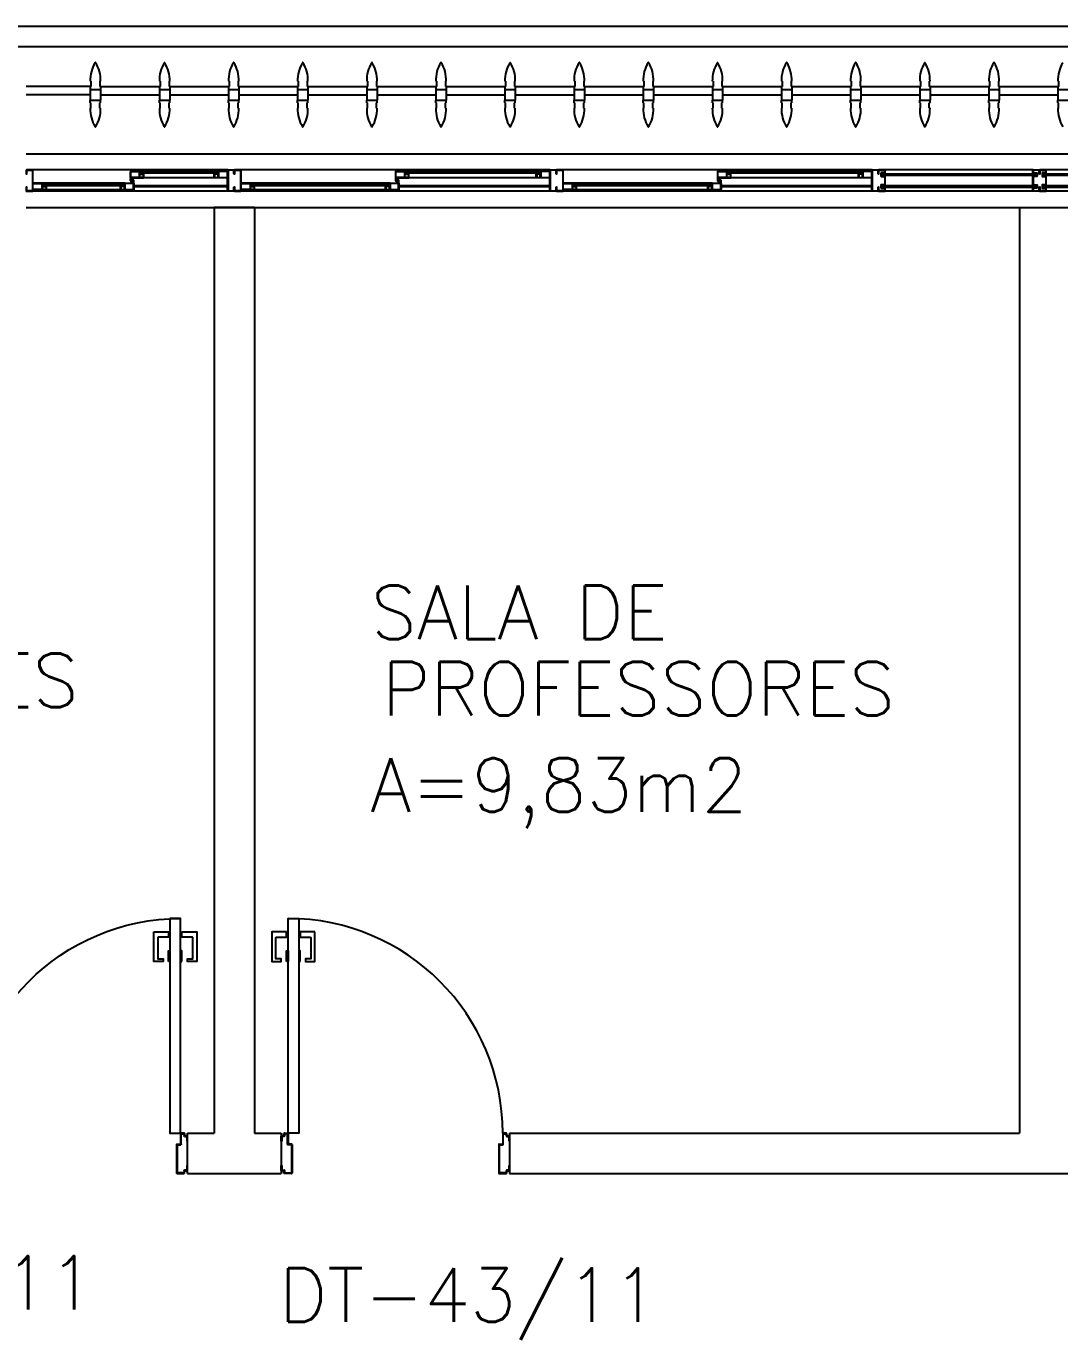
# Model space of a CAD drawing. Header units: millimetres. Extents: x 2128 to 2646, y 1972 to 2207.
# Drawn here: x 2420.661 to 2424.511, y 2048.745 to 2053.64 of the extents above; entities that cross this region are included whole.
import ezdxf

# ---------------------------------------------------------------- set-up
doc = ezdxf.new("R2010")
doc.units = ezdxf.units.MM
for name, color, linetype in [('AR-ALV', 2, 'Continuous'), ('AR-BRISES', 1, 'Continuous'), ('AR-CALÇADA', 1, 'Continuous'), ('AR-ESQ', 1, 'Continuous'), ('AR-PEITORIL', 1, 'Continuous'), ('AR-PORTA', 1, 'Continuous'), ('BR-PAINEL', 1, 'Continuous'), ('BR-SUPORTE', 1, 'Continuous'), ('DT-ESQ-BAGUETE-C', 1, 'Continuous'), ('DT-ESQ-BAGUETE-V', 1, 'Continuous'), ('DT-ESQ-CHAPA DOBRADA-V', 1, 'Continuous'), ('DT-ESQ-MARCO-V', 1, 'Continuous'), ('DT-ESQ-PERFIL CADEIRA-C', 2, 'Continuous'), ('DT-ESQ-PERFIL CADEIRA-V', 2, 'Continuous'), ('DT-ESQ-PERFIL U SIMPLES-C', 2, 'Continuous'), ('DT-ESQ-PERFIL U-C', 2, 'Continuous'), ('DT-ESQ-PERFIL U-V', 1, 'Continuous'), ('DT-ESQ-VIDRO-C', 2, 'Continuous'), ('DT-ESQ-VIDRO-V', 71, 'Continuous'), ('DT-TXTMOD', 1, 'Continuous'), ('ENDEREÇO', 2, 'Continuous'), ('ibio', 2, 'Continuous'), ('maçaneta', 1, 'Continuous'), ('mov', 1, 'Continuous'), ('PM-PERFIL U-C', 2, 'Continuous'), ('pm1', 2, 'Continuous'), ('TEXTO', 2, 'Continuous'), ('Área', 2, 'Continuous')]:
    doc.layers.add(name, color=color, linetype=linetype)
doc.styles.add('S10', font='simplex.shx', dxfattribs={"height": 0.1})
doc.styles.add('UNB-100', font='simplex.shx', dxfattribs={"height": 0.2})
doc.styles.add('UNB1-100', font='simplex.shx', dxfattribs={"height": 0.2})

# ---------------------------------------------------------------- blocks, each defined once
blk = doc.blocks.new('EF23-P')
at = {"layer": 'DT-ESQ-BAGUETE-C', "ltscale": 0.1}
for points in [[(2.61, -0.08), (2.5965, -0.08), (2.5965, -0.0785), (2.6095, -0.0785, 0.414214), (2.61, -0.078), (2.61, -0.067, 0.414214), (2.6095, -0.0665), (2.5965, -0.0665), (2.5965, -0.065), (2.61, -0.065, -0.414214), (2.6115, -0.0665), (2.6115, -0.0785, -0.414214)], [(3.1015, -0.08), (3.115, -0.08), (3.115, -0.0785), (3.102, -0.0785, -0.414214), (3.1015, -0.078), (3.1015, -0.067, -0.414214), (3.102, -0.0665), (3.115, -0.0665), (3.115, -0.065), (3.1015, -0.065, 0.414214), (3.1, -0.0665), (3.1, -0.0785, 0.414214)], [(3.81, -0.08), (3.7965, -0.08), (3.7965, -0.0785), (3.8095, -0.0785, 0.414214), (3.81, -0.078), (3.81, -0.067, 0.414214), (3.8095, -0.0665), (3.7965, -0.0665), (3.7965, -0.065), (3.81, -0.065, -0.414214), (3.8115, -0.0665), (3.8115, -0.0785, -0.414214)], [(4.3015, -0.08), (4.315, -0.08), (4.315, -0.0785), (4.302, -0.0785, -0.414214), (4.3015, -0.078), (4.3015, -0.067, -0.414214), (4.302, -0.0665), (4.315, -0.0665), (4.315, -0.065), (4.3015, -0.065, 0.414214), (4.3, -0.0665), (4.3, -0.0785, 0.414214)], [(4.7975, -0.08), (4.784, -0.08), (4.784, -0.0785), (4.797, -0.0785, 0.414214), (4.7975, -0.078), (4.7975, -0.067, 0.414214), (4.797, -0.0665), (4.784, -0.0665), (4.784, -0.065), (4.7975, -0.065, -0.414214), (4.799, -0.0665), (4.799, -0.0785, -0.414214)], [(5.0765, -0.08), (5.09, -0.08), (5.09, -0.0785), (5.077, -0.0785, -0.414214), (5.0765, -0.078), (5.0765, -0.067, -0.414214), (5.077, -0.0665), (5.09, -0.0665), (5.09, -0.065), (5.0765, -0.065, 0.414214), (5.075, -0.0665), (5.075, -0.0785, 0.414214)], [(2.0485, -0.125), (2.035, -0.125), (2.035, -0.1235), (2.048, -0.1235, 0.414214), (2.0485, -0.123), (2.0485, -0.112, 0.414214), (2.048, -0.1115), (2.035, -0.1115), (2.035, -0.11), (2.0485, -0.11, -0.414214), (2.05, -0.1115), (2.05, -0.1235, -0.414214)], [(2.5265, -0.125), (2.54, -0.125), (2.54, -0.1235), (2.527, -0.1235, -0.414214), (2.5265, -0.123), (2.5265, -0.112, -0.414214), (2.527, -0.1115), (2.54, -0.1115), (2.54, -0.11), (2.5265, -0.11, 0.414214), (2.525, -0.1115), (2.525, -0.1235, 0.414214)], [(3.2485, -0.125), (3.235, -0.125), (3.235, -0.1235), (3.248, -0.1235, 0.414214), (3.2485, -0.123), (3.2485, -0.112, 0.414214), (3.248, -0.1115), (3.235, -0.1115), (3.235, -0.11), (3.2485, -0.11, -0.414214), (3.25, -0.1115), (3.25, -0.1235, -0.414214)], [(3.7265, -0.125), (3.74, -0.125), (3.74, -0.1235), (3.727, -0.1235, -0.414214), (3.7265, -0.123), (3.7265, -0.112, -0.414214), (3.727, -0.1115), (3.74, -0.1115), (3.74, -0.11), (3.7265, -0.11, 0.414214), (3.725, -0.1115), (3.725, -0.1235, 0.414214)], [(4.4485, -0.125), (4.435, -0.125), (4.435, -0.1235), (4.448, -0.1235, 0.414214), (4.4485, -0.123), (4.4485, -0.112, 0.414214), (4.448, -0.1115), (4.435, -0.1115), (4.435, -0.11), (4.4485, -0.11, -0.414214), (4.45, -0.1115), (4.45, -0.1235, -0.414214)], [(4.714, -0.125), (4.7275, -0.125), (4.7275, -0.1235), (4.7145, -0.1235, -0.414214), (4.714, -0.123), (4.714, -0.112, -0.414214), (4.7145, -0.1115), (4.7275, -0.1115), (4.7275, -0.11), (4.714, -0.11, 0.414214), (4.7125, -0.1115), (4.7125, -0.1235, 0.414214)]]:
    blk.add_lwpolyline(points, format="xyb", close=True, dxfattribs=at)
at = {"layer": 'DT-ESQ-BAGUETE-V', "ltscale": 0.1}
for p, q in [((2.61, -0.065), (3.1015, -0.065)), ((3.81, -0.065), (4.3015, -0.065)), ((4.7975, -0.065), (5.0765, -0.065)), ((2.0485, -0.11), (2.5265, -0.11)), ((3.2485, -0.11), (3.7265, -0.11)), ((4.4485, -0.11), (4.714, -0.11))]:
    blk.add_line(p, q, dxfattribs=at)
at = {"layer": 'DT-ESQ-CHAPA DOBRADA-V', "ltscale": 0.1}
for p, q in [((2, -0.077), (2.5615, -0.077)), ((2, -0.08), (2.5615, -0.08)), ((3.2, -0.077), (3.7615, -0.077)), ((3.2, -0.08), (3.7615, -0.08)), ((4.4, -0.077), (4.749, -0.077)), ((4.4, -0.08), (4.749, -0.08))]:
    blk.add_line(p, q, dxfattribs=at)
at = {"layer": 'DT-ESQ-MARCO-V', "ltscale": 0.1}
for p, q in [((0.7985, -0.06), (1.3515, -0.06)), ((1.3985, -0.06), (1.9515, -0.06)), ((0.7985, -0.14), (1.3515, -0.14)), ((1.3985, -0.14), (1.9515, -0.14))]:
    blk.add_line(p, q, dxfattribs=at)
at = {"layer": 'DT-ESQ-PERFIL CADEIRA-C', "ltscale": 0.1}
for p, q in [((2.5635, -0.0885), (2.61, -0.0885)), ((3.15, -0.0885), (3.1015, -0.0885)), ((3.7635, -0.0885), (3.81, -0.0885)), ((4.35, -0.0885), (4.3015, -0.0885)), ((4.751, -0.0885), (4.7975, -0.0885)), ((5.125, -0.0885), (5.0765, -0.0885)), ((2, -0.1335), (2.0485, -0.1335)), ((2.573, -0.1335), (2.5265, -0.1335)), ((3.2, -0.1335), (3.2485, -0.1335)), ((3.773, -0.1335), (3.7265, -0.1335)), ((4.4, -0.1335), (4.4485, -0.1335)), ((4.7605, -0.1335), (4.714, -0.1335))]:
    blk.add_line(p, q, dxfattribs=at)
for points in [[(2.61, -0.087, -1), (2.61, -0.09), (2.5635, -0.09, -0.414214), (2.5615, -0.088), (2.5615, -0.067, -0.414214), (2.5635, -0.065), (2.595, -0.065, -0.414214), (2.5965, -0.0665), (2.5965, -0.087)], [(2.5965, -0.0885, -0.198913), (2.5954, -0.0881, -0.198913), (2.595, -0.087), (2.595, -0.067, 0.414214), (2.5945, -0.0665), (2.5635, -0.0665, 0.414214), (2.563, -0.067), (2.563, -0.088, 0.414214), (2.5635, -0.0885)], [(3.1015, -0.09), (3.15, -0.09), (3.15, -0.0885), (3.115, -0.0885, 0.198912), (3.1161, -0.0881, 0.198913), (3.1165, -0.087), (3.1165, -0.067, -0.414214), (3.117, -0.0665), (3.15, -0.0665), (3.15, -0.065), (3.1165, -0.065, 0.414214), (3.115, -0.0665), (3.115, -0.0785), (3.115, -0.08), (3.115, -0.087), (3.1015, -0.087, 1)], [(3.81, -0.087, -1), (3.81, -0.09), (3.7635, -0.09, -0.414214), (3.7615, -0.088), (3.7615, -0.067, -0.414214), (3.7635, -0.065), (3.795, -0.065, -0.414214), (3.7965, -0.0665), (3.7965, -0.087)], [(3.7965, -0.0885, -0.198913), (3.7954, -0.0881, -0.198913), (3.795, -0.087), (3.795, -0.067, 0.414214), (3.7945, -0.0665), (3.7635, -0.0665, 0.414214), (3.763, -0.067), (3.763, -0.088, 0.414214), (3.7635, -0.0885)], [(4.3015, -0.09), (4.35, -0.09), (4.35, -0.0885), (4.315, -0.0885, 0.198912), (4.3161, -0.0881, 0.198913), (4.3165, -0.087), (4.3165, -0.067, -0.414214), (4.317, -0.0665), (4.35, -0.0665), (4.35, -0.065), (4.3165, -0.065, 0.414214), (4.315, -0.0665), (4.315, -0.0785), (4.315, -0.08), (4.315, -0.087), (4.3015, -0.087, 1)], [(4.7975, -0.087, -1), (4.7975, -0.09), (4.751, -0.09, -0.414214), (4.749, -0.088), (4.749, -0.067, -0.414214), (4.751, -0.065), (4.7825, -0.065, -0.414214), (4.784, -0.0665), (4.784, -0.087)], [(4.784, -0.0885, -0.198913), (4.7829, -0.0881, -0.198913), (4.7825, -0.087), (4.7825, -0.067, 0.414214), (4.782, -0.0665), (4.751, -0.0665, 0.414214), (4.7505, -0.067), (4.7505, -0.088, 0.414214), (4.751, -0.0885)], [(5.0765, -0.09), (5.125, -0.09), (5.125, -0.0885), (5.09, -0.0885, 0.198912), (5.0911, -0.0881, 0.198913), (5.0915, -0.087), (5.0915, -0.067, -0.414214), (5.092, -0.0665), (5.125, -0.0665), (5.125, -0.065), (5.0915, -0.065, 0.414214), (5.09, -0.0665), (5.09, -0.0785), (5.09, -0.08), (5.09, -0.087), (5.0765, -0.087, 1)], [(2.0485, -0.135), (2, -0.135), (2, -0.1335), (2.035, -0.1335, -0.198912), (2.0339, -0.1331, -0.198913), (2.0335, -0.132), (2.0335, -0.112, 0.414214), (2.033, -0.1115), (2, -0.1115), (2, -0.11), (2.0335, -0.11, -0.414214), (2.035, -0.1115), (2.035, -0.1235), (2.035, -0.125), (2.035, -0.132), (2.0485, -0.132, -1)], [(2.5265, -0.132, 1), (2.5265, -0.135), (2.573, -0.135, 0.414214), (2.575, -0.133), (2.575, -0.112, 0.414214), (2.573, -0.11), (2.5415, -0.11, 0.414214), (2.54, -0.1115), (2.54, -0.132)], [(2.54, -0.1335, 0.198913), (2.5411, -0.1331, 0.198913), (2.5415, -0.132), (2.5415, -0.112, -0.414214), (2.542, -0.1115), (2.573, -0.1115, -0.414214), (2.5735, -0.112), (2.5735, -0.133, -0.414214), (2.573, -0.1335)], [(3.2485, -0.135), (3.2, -0.135), (3.2, -0.1335), (3.235, -0.1335, -0.198912), (3.2339, -0.1331, -0.198913), (3.2335, -0.132), (3.2335, -0.112, 0.414214), (3.233, -0.1115), (3.2, -0.1115), (3.2, -0.11), (3.2335, -0.11, -0.414214), (3.235, -0.1115), (3.235, -0.1235), (3.235, -0.125), (3.235, -0.132), (3.2485, -0.132, -1)], [(3.7265, -0.132, 1), (3.7265, -0.135), (3.773, -0.135, 0.414214), (3.775, -0.133), (3.775, -0.112, 0.414214), (3.773, -0.11), (3.7415, -0.11, 0.414214), (3.74, -0.1115), (3.74, -0.132)], [(3.74, -0.1335, 0.198913), (3.7411, -0.1331, 0.198913), (3.7415, -0.132), (3.7415, -0.112, -0.414214), (3.742, -0.1115), (3.773, -0.1115, -0.414214), (3.7735, -0.112), (3.7735, -0.133, -0.414214), (3.773, -0.1335)], [(4.4485, -0.135), (4.4, -0.135), (4.4, -0.1335), (4.435, -0.1335, -0.198912), (4.4339, -0.1331, -0.198913), (4.4335, -0.132), (4.4335, -0.112, 0.414214), (4.433, -0.1115), (4.4, -0.1115), (4.4, -0.11), (4.4335, -0.11, -0.414214), (4.435, -0.1115), (4.435, -0.1235), (4.435, -0.125), (4.435, -0.132), (4.4485, -0.132, -1)], [(4.714, -0.132, 1), (4.714, -0.135), (4.7605, -0.135, 0.414214), (4.7625, -0.133), (4.7625, -0.112, 0.414214), (4.7605, -0.11), (4.729, -0.11, 0.414214), (4.7275, -0.1115), (4.7275, -0.132)], [(4.7275, -0.1335, 0.198913), (4.7286, -0.1331, 0.198913), (4.729, -0.132), (4.729, -0.112, -0.414214), (4.7295, -0.1115), (4.7605, -0.1115, -0.414214), (4.761, -0.112), (4.761, -0.133, -0.414214), (4.7605, -0.1335)]]:
    blk.add_lwpolyline(points, format="xyb", close=True, dxfattribs=at)
at = {"layer": 'DT-ESQ-PERFIL CADEIRA-V', "ltscale": 0.1}
for p, q in [((2.595, -0.09), (3.1015, -0.09)), ((3.795, -0.09), (4.3015, -0.09)), ((4.7825, -0.09), (5.0765, -0.09)), ((2.0485, -0.135), (2.5265, -0.135)), ((3.2485, -0.135), (3.7265, -0.135)), ((4.4485, -0.135), (4.714, -0.135))]:
    blk.add_line(p, q, dxfattribs=at)
at = {"layer": 'DT-ESQ-PERFIL U SIMPLES-C', "ltscale": 0.1}
for points in [[(2.5635, -0.102), (2.5715, -0.102), (2.5715, -0.1005), (2.5635, -0.1005, -0.414214), (2.563, -0.1), (2.563, -0.092, -0.414214), (2.5635, -0.0915), (2.5715, -0.0915), (2.5715, -0.09), (2.5635, -0.09, 0.414214), (2.5615, -0.092), (2.5615, -0.1, 0.414214)], [(3.7635, -0.102), (3.7715, -0.102), (3.7715, -0.1005), (3.7635, -0.1005, -0.414214), (3.763, -0.1), (3.763, -0.092, -0.414214), (3.7635, -0.0915), (3.7715, -0.0915), (3.7715, -0.09), (3.7635, -0.09, 0.414214), (3.7615, -0.092), (3.7615, -0.1, 0.414214)], [(4.751, -0.102), (4.759, -0.102), (4.759, -0.1005), (4.751, -0.1005, -0.414214), (4.7505, -0.1), (4.7505, -0.092, -0.414214), (4.751, -0.0915), (4.759, -0.0915), (4.759, -0.09), (4.751, -0.09, 0.414214), (4.749, -0.092), (4.749, -0.1, 0.414214)], [(2.573, -0.098), (2.565, -0.098), (2.565, -0.0995), (2.573, -0.0995, -0.414214), (2.5735, -0.1), (2.5735, -0.108, -0.414214), (2.573, -0.1085), (2.565, -0.1085), (2.565, -0.11), (2.573, -0.11, 0.414214), (2.575, -0.108), (2.575, -0.1, 0.414214)], [(3.773, -0.098), (3.765, -0.098), (3.765, -0.0995), (3.773, -0.0995, -0.414214), (3.7735, -0.1), (3.7735, -0.108, -0.414214), (3.773, -0.1085), (3.765, -0.1085), (3.765, -0.11), (3.773, -0.11, 0.414214), (3.775, -0.108), (3.775, -0.1, 0.414214)], [(4.7605, -0.098), (4.7525, -0.098), (4.7525, -0.0995), (4.7605, -0.0995, -0.414214), (4.761, -0.1), (4.761, -0.108, -0.414214), (4.7605, -0.1085), (4.7525, -0.1085), (4.7525, -0.11), (4.7605, -0.11, 0.414214), (4.7625, -0.108), (4.7625, -0.1, 0.414214)]]:
    blk.add_lwpolyline(points, format="xyb", close=True, dxfattribs=at)
at = {"layer": 'DT-ESQ-PERFIL U-C', "ltscale": 0.1}
for points in [[(1.35, -0.1285), (1.35, -0.1385, 0.414214), (1.3515, -0.14), (1.3735, -0.14, 0.414214), (1.375, -0.1385), (1.375, -0.125), (1.3735, -0.125), (1.3735, -0.138, -0.414214), (1.373, -0.1385), (1.352, -0.1385, -0.414214), (1.3515, -0.138), (1.3515, -0.1285), (1.3645, -0.1285, 0.414214), (1.366, -0.127), (1.366, -0.117, 0.414214), (1.3645, -0.1155), (1.3515, -0.1155), (1.3515, -0.0845), (1.3645, -0.0845, 0.414214), (1.366, -0.083), (1.366, -0.073, 0.414214), (1.3645, -0.0715), (1.3515, -0.0715), (1.3515, -0.062, -0.414214), (1.352, -0.0615), (1.373, -0.0615, -0.414214), (1.3735, -0.062), (1.3735, -0.075), (1.375, -0.075), (1.375, -0.0615, 0.414214), (1.3735, -0.06), (1.3515, -0.06, 0.414214), (1.35, -0.0615), (1.35, -0.0715, 0.414214), (1.3515, -0.073), (1.3645, -0.073), (1.3645, -0.083), (1.3515, -0.083), (1.3515, -0.083, 0.414214), (1.35, -0.0845), (1.35, -0.1155, 0.414214), (1.3515, -0.117), (1.3515, -0.117), (1.3645, -0.117), (1.3645, -0.127), (1.3515, -0.127, 0.414214)], [(1.4, -0.1285), (1.4, -0.1385, -0.414214), (1.3985, -0.14), (1.3765, -0.14, -0.414214), (1.375, -0.1385), (1.375, -0.125), (1.3765, -0.125), (1.3765, -0.138, 0.414214), (1.377, -0.1385), (1.398, -0.1385, 0.414214), (1.3985, -0.138), (1.3985, -0.1285), (1.3855, -0.1285, -0.414214), (1.384, -0.127), (1.384, -0.117, -0.414214), (1.3855, -0.1155), (1.3985, -0.1155), (1.3985, -0.0845), (1.3855, -0.0845, -0.414214), (1.384, -0.083), (1.384, -0.073, -0.414214), (1.3855, -0.0715), (1.3985, -0.0715), (1.3985, -0.062, 0.414214), (1.398, -0.0615), (1.377, -0.0615, 0.414214), (1.3765, -0.062), (1.3765, -0.075), (1.375, -0.075), (1.375, -0.0615, -0.414214), (1.3765, -0.06), (1.3985, -0.06, -0.414214), (1.4, -0.0615), (1.4, -0.0715, -0.414214), (1.3985, -0.073), (1.3855, -0.073), (1.3855, -0.083), (1.3985, -0.083), (1.3985, -0.083, -0.414214), (1.4, -0.0845), (1.4, -0.1155, -0.414214), (1.3985, -0.117), (1.3985, -0.117), (1.3855, -0.117), (1.3855, -0.127), (1.3985, -0.127, -0.414214)], [(1.95, -0.1285), (1.95, -0.1385, 0.414214), (1.9515, -0.14), (1.9735, -0.14, 0.414214), (1.975, -0.1385), (1.975, -0.125), (1.9735, -0.125), (1.9735, -0.138, -0.414214), (1.973, -0.1385), (1.952, -0.1385, -0.414214), (1.9515, -0.138), (1.9515, -0.1285), (1.9645, -0.1285, 0.414214), (1.966, -0.127), (1.966, -0.117, 0.414214), (1.9645, -0.1155), (1.9515, -0.1155), (1.9515, -0.0845), (1.9645, -0.0845, 0.414214), (1.966, -0.083), (1.966, -0.073, 0.414214), (1.9645, -0.0715), (1.9515, -0.0715), (1.9515, -0.062, -0.414214), (1.952, -0.0615), (1.973, -0.0615, -0.414214), (1.9735, -0.062), (1.9735, -0.075), (1.975, -0.075), (1.975, -0.0615, 0.414214), (1.9735, -0.06), (1.9515, -0.06, 0.414214), (1.95, -0.0615), (1.95, -0.0715, 0.414214), (1.9515, -0.073), (1.9645, -0.073), (1.9645, -0.083), (1.9515, -0.083), (1.9515, -0.083, 0.414214), (1.95, -0.0845), (1.95, -0.1155, 0.414214), (1.9515, -0.117), (1.9515, -0.117), (1.9645, -0.117), (1.9645, -0.127), (1.9515, -0.127, 0.414214)], [(1.975, -0.0615, -0.414214), (1.9765, -0.06), (1.9985, -0.06, -0.414214), (2, -0.0615), (2, -0.1385, -0.414214), (1.9985, -0.14), (1.9765, -0.14, -0.414214), (1.975, -0.1385), (1.975, -0.125), (1.9765, -0.125), (1.9765, -0.138, 0.414214), (1.977, -0.1385), (1.998, -0.1385, 0.414214), (1.9985, -0.138), (1.9985, -0.062, 0.414214), (1.998, -0.0615), (1.977, -0.0615, 0.414214), (1.9765, -0.062), (1.9765, -0.075), (1.975, -0.075)], [(3.175, -0.0615, 0.414214), (3.1735, -0.06), (3.1515, -0.06, 0.414214), (3.15, -0.0615), (3.15, -0.1385, 0.414214), (3.1515, -0.14), (3.1735, -0.14, 0.414214), (3.175, -0.1385), (3.175, -0.125), (3.1735, -0.125), (3.1735, -0.138, -0.414214), (3.173, -0.1385), (3.152, -0.1385, -0.414214), (3.1515, -0.138), (3.1515, -0.062, -0.414214), (3.152, -0.0615), (3.173, -0.0615, -0.414214), (3.1735, -0.062), (3.1735, -0.075), (3.175, -0.075)], [(3.175, -0.0615, -0.414214), (3.1765, -0.06), (3.1985, -0.06, -0.414214), (3.2, -0.0615), (3.2, -0.1385, -0.414214), (3.1985, -0.14), (3.1765, -0.14, -0.414214), (3.175, -0.1385), (3.175, -0.125), (3.1765, -0.125), (3.1765, -0.138, 0.414214), (3.177, -0.1385), (3.198, -0.1385, 0.414214), (3.1985, -0.138), (3.1985, -0.062, 0.414214), (3.198, -0.0615), (3.177, -0.0615, 0.414214), (3.1765, -0.062), (3.1765, -0.075), (3.175, -0.075)], [(4.375, -0.0615, 0.414214), (4.3735, -0.06), (4.3515, -0.06, 0.414214), (4.35, -0.0615), (4.35, -0.1385, 0.414214), (4.3515, -0.14), (4.3735, -0.14, 0.414214), (4.375, -0.1385), (4.375, -0.125), (4.3735, -0.125), (4.3735, -0.138, -0.414214), (4.373, -0.1385), (4.352, -0.1385, -0.414214), (4.3515, -0.138), (4.3515, -0.062, -0.414214), (4.352, -0.0615), (4.373, -0.0615, -0.414214), (4.3735, -0.062), (4.3735, -0.075), (4.375, -0.075)], [(4.375, -0.0615, -0.414214), (4.3765, -0.06), (4.3985, -0.06, -0.414214), (4.4, -0.0615), (4.4, -0.1385, -0.414214), (4.3985, -0.14), (4.3765, -0.14, -0.414214), (4.375, -0.1385), (4.375, -0.125), (4.3765, -0.125), (4.3765, -0.138, 0.414214), (4.377, -0.1385), (4.398, -0.1385, 0.414214), (4.3985, -0.138), (4.3985, -0.062, 0.414214), (4.398, -0.0615), (4.377, -0.0615, 0.414214), (4.3765, -0.062), (4.3765, -0.075), (4.375, -0.075)], [(5.15, -0.0615, 0.414214), (5.1485, -0.06), (5.1265, -0.06, 0.414214), (5.125, -0.0615), (5.125, -0.1385, 0.414214), (5.1265, -0.14), (5.1485, -0.14, 0.414214), (5.15, -0.1385), (5.15, -0.125), (5.1485, -0.125), (5.1485, -0.138, -0.414214), (5.148, -0.1385), (5.127, -0.1385, -0.414214), (5.1265, -0.138), (5.1265, -0.062, -0.414214), (5.127, -0.0615), (5.148, -0.0615, -0.414214), (5.1485, -0.062), (5.1485, -0.075), (5.15, -0.075)]]:
    blk.add_lwpolyline(points, format="xyb", close=True, dxfattribs=at)
at = {"layer": 'DT-ESQ-PERFIL U-V', "ltscale": 0.1}
for p, q in [((1.9985, -0.06), (3.1515, -0.06)), ((3.1985, -0.06), (4.3515, -0.06)), ((4.3985, -0.06), (5.1265, -0.06)), ((1.9985, -0.14), (3.1515, -0.14)), ((3.1985, -0.14), (4.3515, -0.14)), ((4.3985, -0.14), (5.1265, -0.14))]:
    blk.add_line(p, q, dxfattribs=at)
at = {"layer": 'DT-ESQ-VIDRO-C', "ltscale": 0.1}
for points in [[(1.3625, -0.081), (1.3625, -0.075), (0.7875, -0.075), (0.7875, -0.081)], [(1.9625, -0.081), (1.9625, -0.075), (1.3875, -0.075), (1.3875, -0.081)], [(3.1125, -0.085), (3.1125, -0.082), (2.599, -0.082), (2.599, -0.085)], [(4.3125, -0.085), (4.3125, -0.082), (3.799, -0.082), (3.799, -0.085)], [(5.0875, -0.085), (5.0875, -0.082), (4.7865, -0.082), (4.7865, -0.085)], [(2.038, -0.13), (2.038, -0.127), (2.537, -0.127), (2.537, -0.13)], [(3.238, -0.13), (3.238, -0.127), (3.737, -0.127), (3.737, -0.13)], [(4.438, -0.13), (4.438, -0.127), (4.7245, -0.127), (4.7245, -0.13)]]:
    blk.add_lwpolyline(points, close=True, dxfattribs=at)
at = {"layer": 'DT-ESQ-VIDRO-V', "ltscale": 0.1}
for points in [[(1.3625, -0.119), (1.3625, -0.125), (0.7875, -0.125), (0.7875, -0.119)], [(1.9625, -0.119), (1.9625, -0.125), (1.3875, -0.125), (1.3875, -0.119)]]:
    blk.add_lwpolyline(points, close=True, dxfattribs=at)
at = {"layer": 'DT-TXTMOD', "ltscale": 0.1, "style": 'S10', "flags": 3}
for tag, p in [('M01', (0.025, -0.28)), ('M02', (0.3253, -0.28)), ('M03', (0.627, -0.28)), ('M04', (0.9288, -0.28)), ('M05', (1.2306, -0.28)), ('M06', (1.5323, -0.28)), ('M07', (1.8341, -0.28)), ('M08', (2.1359, -0.28)), ('M09', (2.4376, -0.28)), ('M10', (2.7394, -0.28)), ('M11', (3.0412, -0.28)), ('M12', (3.3429, -0.28)), ('M13', (3.6447, -0.28)), ('M14', (3.9464, -0.28)), ('M15', (4.2482, -0.28)), ('M16', (4.55, -0.28)), ('M17', (4.8517, -0.28))]:
    blk.add_attdef(tag, p, '', height=0.1, dxfattribs=at)
blk = doc.blocks.new('BR-MODULO8')
at = {"layer": 'BR-PAINEL'}
for p, q in [((-4.9117, 0.27), (-4.9092, 0.27)), ((-4.9117, 0.25), (-4.9117, 0.24)), ((-4.9117, 0.25), (-4.9092, 0.25)), ((-4.9092, 0.27), (-4.9092, 0.25)), ((-4.8758, 0.27), (-4.8758, 0.25)), ((-4.8733, 0.27), (-4.8758, 0.27)), ((-4.8733, 0.25), (-4.8758, 0.25)), ((-4.8733, 0.25), (-4.8733, 0.24)), ((-4.6542, 0.27), (-4.6517, 0.27)), ((-4.6542, 0.25), (-4.6542, 0.24)), ((-4.6542, 0.25), (-4.6517, 0.25)), ((-4.6517, 0.27), (-4.6517, 0.25)), ((-4.6183, 0.27), (-4.6183, 0.25)), ((-4.6158, 0.27), (-4.6183, 0.27)), ((-4.6158, 0.25), (-4.6183, 0.25)), ((-4.6158, 0.25), (-4.6158, 0.24)), ((-4.3967, 0.27), (-4.3942, 0.27)), ((-4.3967, 0.25), (-4.3967, 0.24)), ((-4.3967, 0.25), (-4.3942, 0.25)), ((-4.3942, 0.27), (-4.3942, 0.25)), ((-4.3608, 0.27), (-4.3608, 0.25)), ((-4.3583, 0.27), (-4.3608, 0.27)), ((-4.3583, 0.25), (-4.3608, 0.25)), ((-4.3583, 0.25), (-4.3583, 0.24)), ((-4.1392, 0.27), (-4.1367, 0.27)), ((-4.1392, 0.25), (-4.1392, 0.24)), ((-4.1392, 0.25), (-4.1367, 0.25)), ((-4.1367, 0.27), (-4.1367, 0.25)), ((-4.1033, 0.27), (-4.1033, 0.25)), ((-4.1008, 0.27), (-4.1033, 0.27)), ((-4.1008, 0.25), (-4.1033, 0.25)), ((-4.1008, 0.25), (-4.1008, 0.24)), ((-3.8817, 0.27), (-3.8792, 0.27)), ((-3.8817, 0.25), (-3.8817, 0.24)), ((-3.8817, 0.25), (-3.8792, 0.25)), ((-3.8792, 0.27), (-3.8792, 0.25)), ((-3.8458, 0.27), (-3.8458, 0.25)), ((-3.8433, 0.27), (-3.8458, 0.27)), ((-3.8433, 0.25), (-3.8458, 0.25)), ((-3.8433, 0.25), (-3.8433, 0.24)), ((-3.6242, 0.27), (-3.6217, 0.27)), ((-3.6242, 0.25), (-3.6242, 0.24)), ((-3.6242, 0.25), (-3.6217, 0.25)), ((-3.6217, 0.27), (-3.6217, 0.25)), ((-3.5883, 0.27), (-3.5883, 0.25)), ((-3.5858, 0.27), (-3.5883, 0.27)), ((-3.5858, 0.25), (-3.5883, 0.25)), ((-3.5858, 0.25), (-3.5858, 0.24)), ((-3.3667, 0.27), (-3.3642, 0.27)), ((-3.3667, 0.25), (-3.3667, 0.24)), ((-3.3667, 0.25), (-3.3642, 0.25)), ((-3.3642, 0.27), (-3.3642, 0.25)), ((-3.3308, 0.27), (-3.3308, 0.25)), ((-3.3283, 0.27), (-3.3308, 0.27)), ((-3.3283, 0.25), (-3.3308, 0.25)), ((-3.3283, 0.25), (-3.3283, 0.24)), ((-3.1092, 0.27), (-3.1067, 0.27)), ((-3.1092, 0.25), (-3.1092, 0.24)), ((-3.1092, 0.25), (-3.1067, 0.25)), ((-3.1067, 0.27), (-3.1067, 0.25)), ((-3.0733, 0.27), (-3.0733, 0.25)), ((-3.0708, 0.27), (-3.0733, 0.27)), ((-3.0708, 0.25), (-3.0733, 0.25)), ((-3.0708, 0.25), (-3.0708, 0.24)), ((-2.8517, 0.27), (-2.8492, 0.27)), ((-2.8517, 0.25), (-2.8517, 0.24)), ((-2.8517, 0.25), (-2.8492, 0.25)), ((-2.8492, 0.27), (-2.8492, 0.25)), ((-2.8158, 0.27), (-2.8158, 0.25)), ((-2.8133, 0.27), (-2.8158, 0.27)), ((-2.8133, 0.25), (-2.8158, 0.25)), ((-2.8133, 0.25), (-2.8133, 0.24)), ((-2.5942, 0.27), (-2.5917, 0.27)), ((-2.5942, 0.25), (-2.5942, 0.24)), ((-2.5942, 0.25), (-2.5917, 0.25)), ((-2.5917, 0.27), (-2.5917, 0.25)), ((-2.5583, 0.27), (-2.5583, 0.25)), ((-2.5558, 0.27), (-2.5583, 0.27)), ((-2.5558, 0.25), (-2.5583, 0.25)), ((-2.5558, 0.25), (-2.5558, 0.24)), ((-2.3367, 0.27), (-2.3342, 0.27)), ((-2.3367, 0.25), (-2.3367, 0.24)), ((-2.3367, 0.25), (-2.3342, 0.25)), ((-2.3342, 0.27), (-2.3342, 0.25)), ((-2.3008, 0.27), (-2.3008, 0.25)), ((-2.2983, 0.27), (-2.3008, 0.27)), ((-2.2983, 0.25), (-2.3008, 0.25)), ((-2.2983, 0.25), (-2.2983, 0.24)), ((-2.0792, 0.27), (-2.0767, 0.27)), ((-2.0792, 0.25), (-2.0792, 0.24)), ((-2.0792, 0.25), (-2.0767, 0.25)), ((-2.0767, 0.27), (-2.0767, 0.25)), ((-2.0433, 0.27), (-2.0433, 0.25)), ((-2.0408, 0.27), (-2.0433, 0.27)), ((-2.0408, 0.25), (-2.0433, 0.25)), ((-2.0408, 0.25), (-2.0408, 0.24)), ((-1.8217, 0.27), (-1.8192, 0.27)), ((-1.8217, 0.25), (-1.8217, 0.24)), ((-1.8217, 0.25), (-1.8192, 0.25)), ((-1.8192, 0.27), (-1.8192, 0.25)), ((-1.7858, 0.27), (-1.7858, 0.25)), ((-1.7833, 0.27), (-1.7858, 0.27)), ((-1.7833, 0.25), (-1.7858, 0.25)), ((-1.7833, 0.25), (-1.7833, 0.24)), ((-1.5642, 0.27), (-1.5617, 0.27)), ((-1.5642, 0.25), (-1.5642, 0.24)), ((-1.5642, 0.25), (-1.5617, 0.25)), ((-1.5617, 0.27), (-1.5617, 0.25)), ((-1.5283, 0.27), (-1.5283, 0.25)), ((-1.5258, 0.27), (-1.5283, 0.27)), ((-1.5258, 0.25), (-1.5283, 0.25)), ((-1.5258, 0.25), (-1.5258, 0.24)), ((-1.3067, 0.27), (-1.3042, 0.27)), ((-1.3067, 0.25), (-1.3067, 0.24)), ((-1.3067, 0.25), (-1.3042, 0.25)), ((-1.3042, 0.27), (-1.3042, 0.25)), ((-4.9117, 0.24), (-4.8733, 0.24)), ((-4.9117, 0.24), (-4.9117, 0.2)), ((-4.9117, 0.2), (-4.8733, 0.2)), ((-4.9117, 0.19), (-4.9117, 0.2)), ((-4.8733, 0.24), (-4.8733, 0.2)), ((-4.8733, 0.19), (-4.8733, 0.2)), ((-4.6542, 0.24), (-4.6158, 0.24)), ((-4.6542, 0.24), (-4.6542, 0.2)), ((-4.6542, 0.2), (-4.6158, 0.2)), ((-4.6542, 0.19), (-4.6542, 0.2)), ((-4.6158, 0.24), (-4.6158, 0.2)), ((-4.6158, 0.19), (-4.6158, 0.2)), ((-4.3967, 0.24), (-4.3583, 0.24)), ((-4.3967, 0.24), (-4.3967, 0.2)), ((-4.3967, 0.2), (-4.3583, 0.2)), ((-4.3967, 0.19), (-4.3967, 0.2)), ((-4.3583, 0.24), (-4.3583, 0.2)), ((-4.3583, 0.19), (-4.3583, 0.2)), ((-4.1392, 0.24), (-4.1008, 0.24)), ((-4.1392, 0.24), (-4.1392, 0.2)), ((-4.1392, 0.2), (-4.1008, 0.2)), ((-4.1392, 0.19), (-4.1392, 0.2)), ((-4.1008, 0.24), (-4.1008, 0.2)), ((-4.1008, 0.19), (-4.1008, 0.2)), ((-3.8817, 0.24), (-3.8433, 0.24)), ((-3.8817, 0.24), (-3.8817, 0.2)), ((-3.8817, 0.2), (-3.8433, 0.2)), ((-3.8817, 0.19), (-3.8817, 0.2)), ((-3.8433, 0.24), (-3.8433, 0.2)), ((-3.8433, 0.19), (-3.8433, 0.2)), ((-3.6242, 0.24), (-3.5858, 0.24)), ((-3.6242, 0.24), (-3.6242, 0.2)), ((-3.6242, 0.2), (-3.5858, 0.2)), ((-3.6242, 0.19), (-3.6242, 0.2)), ((-3.5858, 0.24), (-3.5858, 0.2)), ((-3.5858, 0.19), (-3.5858, 0.2)), ((-3.3667, 0.24), (-3.3283, 0.24)), ((-3.3667, 0.24), (-3.3667, 0.2)), ((-3.3667, 0.2), (-3.3283, 0.2)), ((-3.3667, 0.19), (-3.3667, 0.2)), ((-3.3283, 0.24), (-3.3283, 0.2)), ((-3.3283, 0.19), (-3.3283, 0.2)), ((-3.1092, 0.24), (-3.0708, 0.24)), ((-3.1092, 0.24), (-3.1092, 0.2)), ((-3.1092, 0.2), (-3.0708, 0.2)), ((-3.1092, 0.19), (-3.1092, 0.2)), ((-3.0708, 0.24), (-3.0708, 0.2)), ((-3.0708, 0.19), (-3.0708, 0.2)), ((-2.8517, 0.24), (-2.8133, 0.24)), ((-2.8517, 0.24), (-2.8517, 0.2)), ((-2.8517, 0.2), (-2.8133, 0.2)), ((-2.8517, 0.19), (-2.8517, 0.2)), ((-2.8133, 0.24), (-2.8133, 0.2)), ((-2.8133, 0.19), (-2.8133, 0.2)), ((-2.5942, 0.24), (-2.5558, 0.24)), ((-2.5942, 0.24), (-2.5942, 0.2)), ((-2.5942, 0.2), (-2.5558, 0.2)), ((-2.5942, 0.19), (-2.5942, 0.2)), ((-2.5558, 0.24), (-2.5558, 0.2)), ((-2.5558, 0.19), (-2.5558, 0.2)), ((-2.3367, 0.24), (-2.2983, 0.24)), ((-2.3367, 0.24), (-2.3367, 0.2)), ((-2.3367, 0.2), (-2.2983, 0.2)), ((-2.3367, 0.19), (-2.3367, 0.2)), ((-2.2983, 0.24), (-2.2983, 0.2)), ((-2.2983, 0.19), (-2.2983, 0.2)), ((-2.0792, 0.24), (-2.0408, 0.24)), ((-2.0792, 0.24), (-2.0792, 0.2)), ((-2.0792, 0.2), (-2.0408, 0.2)), ((-2.0792, 0.19), (-2.0792, 0.2)), ((-2.0408, 0.24), (-2.0408, 0.2)), ((-2.0408, 0.19), (-2.0408, 0.2)), ((-1.8217, 0.24), (-1.7833, 0.24)), ((-1.8217, 0.24), (-1.8217, 0.2)), ((-1.8217, 0.2), (-1.7833, 0.2)), ((-1.8217, 0.19), (-1.8217, 0.2)), ((-1.7833, 0.24), (-1.7833, 0.2)), ((-1.7833, 0.19), (-1.7833, 0.2)), ((-1.5642, 0.24), (-1.5258, 0.24)), ((-1.5642, 0.24), (-1.5642, 0.2)), ((-1.5642, 0.2), (-1.5258, 0.2)), ((-1.5642, 0.19), (-1.5642, 0.2)), ((-1.5258, 0.24), (-1.5258, 0.2)), ((-1.5258, 0.19), (-1.5258, 0.2)), ((-1.3067, 0.24), (-1.2683, 0.24)), ((-1.3067, 0.24), (-1.3067, 0.2)), ((-1.3067, 0.2), (-1.2683, 0.2)), ((-1.3067, 0.19), (-1.3067, 0.2)), ((-4.9117, 0.19), (-4.9092, 0.19)), ((-4.9117, 0.17), (-4.9092, 0.17)), ((-4.9092, 0.17), (-4.9092, 0.19)), ((-4.8733, 0.19), (-4.8758, 0.19)), ((-4.8758, 0.17), (-4.8758, 0.19)), ((-4.8733, 0.17), (-4.8758, 0.17)), ((-4.6542, 0.19), (-4.6517, 0.19)), ((-4.6542, 0.17), (-4.6517, 0.17)), ((-4.6517, 0.17), (-4.6517, 0.19)), ((-4.6158, 0.19), (-4.6183, 0.19)), ((-4.6183, 0.17), (-4.6183, 0.19)), ((-4.6158, 0.17), (-4.6183, 0.17)), ((-4.3967, 0.19), (-4.3942, 0.19)), ((-4.3967, 0.17), (-4.3942, 0.17)), ((-4.3942, 0.17), (-4.3942, 0.19)), ((-4.3583, 0.19), (-4.3608, 0.19)), ((-4.3608, 0.17), (-4.3608, 0.19)), ((-4.3583, 0.17), (-4.3608, 0.17)), ((-4.1392, 0.19), (-4.1367, 0.19)), ((-4.1392, 0.17), (-4.1367, 0.17)), ((-4.1367, 0.17), (-4.1367, 0.19)), ((-4.1008, 0.19), (-4.1033, 0.19)), ((-4.1033, 0.17), (-4.1033, 0.19)), ((-4.1008, 0.17), (-4.1033, 0.17)), ((-3.8817, 0.19), (-3.8792, 0.19)), ((-3.8817, 0.17), (-3.8792, 0.17)), ((-3.8792, 0.17), (-3.8792, 0.19)), ((-3.8433, 0.19), (-3.8458, 0.19)), ((-3.8458, 0.17), (-3.8458, 0.19)), ((-3.8433, 0.17), (-3.8458, 0.17)), ((-3.6242, 0.19), (-3.6217, 0.19)), ((-3.6242, 0.17), (-3.6217, 0.17)), ((-3.6217, 0.17), (-3.6217, 0.19)), ((-3.5858, 0.19), (-3.5883, 0.19)), ((-3.5883, 0.17), (-3.5883, 0.19)), ((-3.5858, 0.17), (-3.5883, 0.17)), ((-3.3667, 0.19), (-3.3642, 0.19)), ((-3.3667, 0.17), (-3.3642, 0.17)), ((-3.3642, 0.17), (-3.3642, 0.19)), ((-3.3283, 0.19), (-3.3308, 0.19)), ((-3.3308, 0.17), (-3.3308, 0.19)), ((-3.3283, 0.17), (-3.3308, 0.17)), ((-3.1092, 0.19), (-3.1067, 0.19)), ((-3.1092, 0.17), (-3.1067, 0.17)), ((-3.1067, 0.17), (-3.1067, 0.19)), ((-3.0708, 0.19), (-3.0733, 0.19)), ((-3.0733, 0.17), (-3.0733, 0.19)), ((-3.0708, 0.17), (-3.0733, 0.17)), ((-2.8517, 0.19), (-2.8492, 0.19)), ((-2.8517, 0.17), (-2.8492, 0.17)), ((-2.8492, 0.17), (-2.8492, 0.19)), ((-2.8133, 0.19), (-2.8158, 0.19)), ((-2.8158, 0.17), (-2.8158, 0.19)), ((-2.8133, 0.17), (-2.8158, 0.17)), ((-2.5942, 0.19), (-2.5917, 0.19)), ((-2.5942, 0.17), (-2.5917, 0.17)), ((-2.5917, 0.17), (-2.5917, 0.19)), ((-2.5558, 0.19), (-2.5583, 0.19)), ((-2.5583, 0.17), (-2.5583, 0.19)), ((-2.5558, 0.17), (-2.5583, 0.17)), ((-2.3367, 0.19), (-2.3342, 0.19)), ((-2.3367, 0.17), (-2.3342, 0.17)), ((-2.3342, 0.17), (-2.3342, 0.19)), ((-2.2983, 0.19), (-2.3008, 0.19)), ((-2.3008, 0.17), (-2.3008, 0.19)), ((-2.2983, 0.17), (-2.3008, 0.17)), ((-2.0792, 0.19), (-2.0767, 0.19)), ((-2.0792, 0.17), (-2.0767, 0.17)), ((-2.0767, 0.17), (-2.0767, 0.19)), ((-2.0408, 0.19), (-2.0433, 0.19)), ((-2.0433, 0.17), (-2.0433, 0.19)), ((-2.0408, 0.17), (-2.0433, 0.17)), ((-1.8217, 0.19), (-1.8192, 0.19)), ((-1.8217, 0.17), (-1.8192, 0.17)), ((-1.8192, 0.17), (-1.8192, 0.19)), ((-1.7833, 0.19), (-1.7858, 0.19)), ((-1.7858, 0.17), (-1.7858, 0.19)), ((-1.7833, 0.17), (-1.7858, 0.17)), ((-1.5642, 0.19), (-1.5617, 0.19)), ((-1.5642, 0.17), (-1.5617, 0.17)), ((-1.5617, 0.17), (-1.5617, 0.19)), ((-1.5258, 0.19), (-1.5283, 0.19)), ((-1.5283, 0.17), (-1.5283, 0.19)), ((-1.5258, 0.17), (-1.5283, 0.17)), ((-1.3067, 0.19), (-1.3042, 0.19)), ((-1.3067, 0.17), (-1.3042, 0.17)), ((-1.3042, 0.17), (-1.3042, 0.19))]:
    blk.add_line(p, q, dxfattribs=at)
for centre, radius, start, end in [((-4.7867, 0.2739), 0.1251, 148.4721, 181.772), ((-4.8925, 0.3387), 0.001, 37.1012, 142.8988), ((-4.9983, 0.2739), 0.1251, 358.228, 31.5279), ((-4.5292, 0.2739), 0.1251, 148.4721, 181.772), ((-4.635, 0.3387), 0.001, 37.1012, 142.8988), ((-4.7408, 0.2739), 0.1251, 358.228, 31.5279), ((-4.2717, 0.2739), 0.1251, 148.4721, 181.772), ((-4.3775, 0.3387), 0.001, 37.1012, 142.8988), ((-4.4833, 0.2739), 0.1251, 358.228, 31.5279), ((-4.0142, 0.2739), 0.1251, 148.4721, 181.772), ((-4.12, 0.3387), 0.001, 37.1012, 142.8988), ((-4.2258, 0.2739), 0.1251, 358.228, 31.5279), ((-3.7567, 0.2739), 0.1251, 148.4721, 181.772), ((-3.8625, 0.3387), 0.001, 37.1012, 142.8988), ((-3.9683, 0.2739), 0.1251, 358.228, 31.5279), ((-3.4992, 0.2739), 0.1251, 148.4721, 181.772), ((-3.605, 0.3387), 0.001, 37.1012, 142.8988), ((-3.7108, 0.2739), 0.1251, 358.228, 31.5279), ((-3.2417, 0.2739), 0.1251, 148.4721, 181.772), ((-3.3475, 0.3387), 0.001, 37.1012, 142.8988), ((-3.4533, 0.2739), 0.1251, 358.228, 31.5279), ((-2.9842, 0.2739), 0.1251, 148.4721, 181.772), ((-3.09, 0.3387), 0.001, 37.1012, 142.8988), ((-3.1958, 0.2739), 0.1251, 358.228, 31.5279), ((-2.7267, 0.2739), 0.1251, 148.4721, 181.772), ((-2.8325, 0.3387), 0.001, 37.1012, 142.8988), ((-2.9383, 0.2739), 0.1251, 358.228, 31.5279), ((-2.4692, 0.2739), 0.1251, 148.4721, 181.772), ((-2.575, 0.3387), 0.001, 37.1012, 142.8988), ((-2.6808, 0.2739), 0.1251, 358.228, 31.5279), ((-2.2117, 0.2739), 0.1251, 148.4721, 181.772), ((-2.3175, 0.3387), 0.001, 37.1012, 142.8988), ((-2.4233, 0.2739), 0.1251, 358.228, 31.5279), ((-1.9542, 0.2739), 0.1251, 148.4721, 181.772), ((-2.06, 0.3387), 0.001, 37.1012, 142.8988), ((-2.1658, 0.2739), 0.1251, 358.228, 31.5279), ((-1.6967, 0.2739), 0.1251, 148.4721, 181.772), ((-1.8025, 0.3387), 0.001, 37.1012, 142.8988), ((-1.9083, 0.2739), 0.1251, 358.228, 31.5279), ((-1.4392, 0.2739), 0.1251, 148.4721, 181.772), ((-1.545, 0.3387), 0.001, 37.1012, 142.8988), ((-1.6508, 0.2739), 0.1251, 358.228, 31.5279), ((-1.1817, 0.2739), 0.1251, 148.4721, 181.772), ((-4.7867, 0.1661), 0.1251, 178.228, 211.5279), ((-4.9983, 0.1661), 0.1251, 328.4721, 1.772), ((-4.5292, 0.1661), 0.1251, 178.228, 211.5279), ((-4.7408, 0.1661), 0.1251, 328.4721, 1.772), ((-4.2717, 0.1661), 0.1251, 178.228, 211.5279), ((-4.4833, 0.1661), 0.1251, 328.4721, 1.772), ((-4.0142, 0.1661), 0.1251, 178.228, 211.5279), ((-4.2258, 0.1661), 0.1251, 328.4721, 1.772), ((-3.7567, 0.1661), 0.1251, 178.228, 211.5279), ((-3.9683, 0.1661), 0.1251, 328.4721, 1.772), ((-3.4992, 0.1661), 0.1251, 178.228, 211.5279), ((-3.7108, 0.1661), 0.1251, 328.4721, 1.772), ((-3.2417, 0.1661), 0.1251, 178.228, 211.5279), ((-3.4533, 0.1661), 0.1251, 328.4721, 1.772), ((-2.9842, 0.1661), 0.1251, 178.228, 211.5279), ((-3.1958, 0.1661), 0.1251, 328.4721, 1.772), ((-2.7267, 0.1661), 0.1251, 178.228, 211.5279), ((-2.9383, 0.1661), 0.1251, 328.4721, 1.772), ((-2.4692, 0.1661), 0.1251, 178.228, 211.5279), ((-2.6808, 0.1661), 0.1251, 328.4721, 1.772), ((-2.2117, 0.1661), 0.1251, 178.228, 211.5279), ((-2.4233, 0.1661), 0.1251, 328.4721, 1.772), ((-1.9542, 0.1661), 0.1251, 178.228, 211.5279), ((-2.1658, 0.1661), 0.1251, 328.4721, 1.772), ((-1.6967, 0.1661), 0.1251, 178.228, 211.5279), ((-1.9083, 0.1661), 0.1251, 328.4721, 1.772), ((-1.4392, 0.1661), 0.1251, 178.228, 211.5279), ((-1.6508, 0.1661), 0.1251, 328.4721, 1.772), ((-1.1817, 0.1661), 0.1251, 178.228, 211.5279), ((-4.8925, 0.1013), 0.001, 217.1012, 322.8988), ((-4.635, 0.1013), 0.001, 217.1012, 322.8988), ((-4.3775, 0.1013), 0.001, 217.1012, 322.8988), ((-4.12, 0.1013), 0.001, 217.1012, 322.8988), ((-3.8625, 0.1013), 0.001, 217.1012, 322.8988), ((-3.605, 0.1013), 0.001, 217.1012, 322.8988), ((-3.3475, 0.1013), 0.001, 217.1012, 322.8988), ((-3.09, 0.1013), 0.001, 217.1012, 322.8988), ((-2.8325, 0.1013), 0.001, 217.1012, 322.8988), ((-2.575, 0.1013), 0.001, 217.1012, 322.8988), ((-2.3175, 0.1013), 0.001, 217.1012, 322.8988), ((-2.06, 0.1013), 0.001, 217.1012, 322.8988), ((-1.8025, 0.1013), 0.001, 217.1012, 322.8988), ((-1.545, 0.1013), 0.001, 217.1012, 322.8988)]:
    blk.add_arc(centre, radius, start, end, dxfattribs=at)
at = {"layer": 'BR-SUPORTE'}
for p, q in [((-4.9117, 0.25), (-5.15, 0.25)), ((-4.8733, 0.25), (-4.6517, 0.25)), ((-4.6158, 0.25), (-4.3942, 0.25)), ((-4.3583, 0.25), (-4.1367, 0.25)), ((-4.1008, 0.25), (-3.8792, 0.25)), ((-3.8433, 0.25), (-3.6217, 0.25)), ((-3.5858, 0.25), (-3.3642, 0.25)), ((-3.3283, 0.25), (-3.1067, 0.25)), ((-3.0708, 0.25), (-2.8492, 0.25)), ((-2.8133, 0.25), (-2.5917, 0.25)), ((-2.5558, 0.25), (-2.3342, 0.25)), ((-2.2983, 0.25), (-2.0767, 0.25)), ((-2.0408, 0.25), (-1.8192, 0.25)), ((-1.7833, 0.25), (-1.5617, 0.25)), ((-1.5258, 0.25), (-1.3042, 0.25)), ((-4.9117, 0.22), (-5.15, 0.22)), ((-4.8733, 0.22), (-4.6542, 0.22)), ((-4.6158, 0.22), (-4.3967, 0.22)), ((-4.3583, 0.22), (-4.1392, 0.22)), ((-4.1008, 0.22), (-3.8817, 0.22)), ((-3.8433, 0.22), (-3.6242, 0.22)), ((-3.5858, 0.22), (-3.3667, 0.22)), ((-3.3283, 0.22), (-3.1092, 0.22)), ((-3.0708, 0.22), (-2.8517, 0.22)), ((-2.8133, 0.22), (-2.5942, 0.22)), ((-2.5558, 0.22), (-2.3367, 0.22)), ((-2.2983, 0.22), (-2.0792, 0.22)), ((-2.0408, 0.22), (-1.8217, 0.22)), ((-1.7833, 0.22), (-1.5642, 0.22)), ((-1.5258, 0.22), (-1.3067, 0.22))]:
    blk.add_line(p, q, dxfattribs=at)
blk = doc.blocks.new('PM3')
at = {"layer": 'maçaneta'}
for points in [[(0.02, 0.825), (-0.035, 0.825), (-0.035, 0.715), (0, 0.715), (0, 0.725), (-0.02, 0.725), (-0.02, 0.8035, -0.414214), (-0.0185, 0.805), (0.02, 0.805)], [(0.125, 0.825), (0.07, 0.825), (0.07, 0.805), (0.1085, 0.805, -0.414214), (0.11, 0.8035), (0.11, 0.725), (0.09, 0.725), (0.09, 0.715), (0.125, 0.715)]]:
    blk.add_lwpolyline(points, format="xyb", close=True, dxfattribs=at)
for points in [[(0.02, 0.715), (0.02, 0.755), (0.025, 0.755), (0.025, 0.715)], [(0.07, 0.715), (0.07, 0.755), (0.065, 0.755), (0.065, 0.715)]]:
    blk.add_lwpolyline(points, close=True, dxfattribs=at)
at = {"layer": 'mov'}
blk.add_arc((0.025, 0.075), 0.8, 0, 90, dxfattribs=at)
at = {"layer": 'PM-PERFIL U-C'}
for p, q in [((0, 0.045), (0, 0.0635)), ((0.0015, 0.065), (0.01, 0.065)), ((0.002, 0.063), (0.002, 0.045)), ((0.0105, 0.063), (0.002, 0.063)), ((0.01, 0.065), (0.01, 0.0735)), ((0.0115, 0.075), (0.0235, 0.075)), ((0.012, 0.073), (0.012, 0.0645)), ((0.023, 0.073), (0.012, 0.073)), ((0.023, 0.0335), (0.023, 0.073)), ((0.025, 0.0735), (0.025, 0.034)), ((0.825, 0.0735), (0.825, 0.034)), ((0.8385, 0.075), (0.8265, 0.075)), ((0.827, 0.073), (0.838, 0.073)), ((0.827, 0.0335), (0.827, 0.073)), ((0.838, 0.073), (0.838, 0.0645)), ((0.8395, 0.063), (0.848, 0.063)), ((0.84, 0.065), (0.84, 0.0735)), ((0.8485, 0.065), (0.84, 0.065)), ((0.848, 0.063), (0.848, 0.045)), ((0.85, 0.045), (0.85, 0.0635)), ((0.002, 0.045), (0, 0.045)), ((0.038, 0.032), (0.0245, 0.032)), ((0.0385, 0.034), (0.025, 0.034)), ((0.038, 0.032), (0.038, -0.073)), ((0.04, 0.0325), (0.04, -0.0735)), ((0.81, 0.0325), (0.81, -0.0735)), ((0.8115, 0.034), (0.825, 0.034)), ((0.812, 0.032), (0.8255, 0.032)), ((0.812, 0.032), (0.812, -0.073)), ((0.848, 0.045), (0.85, 0.045)), ((0, -0.045), (0.002, -0.045)), ((0, -0.0635), (0, -0.045)), ((0.002, -0.045), (0.002, -0.063)), ((0.85, -0.045), (0.848, -0.045)), ((0.848, -0.045), (0.848, -0.063)), ((0.85, -0.0635), (0.85, -0.045)), ((0.01, -0.065), (0.0015, -0.065)), ((0.002, -0.063), (0.0105, -0.063)), ((0.01, -0.0735), (0.01, -0.065)), ((0.0385, -0.075), (0.0115, -0.075)), ((0.012, -0.0645), (0.012, -0.073)), ((0.012, -0.073), (0.038, -0.073)), ((0.8115, -0.075), (0.8385, -0.075)), ((0.838, -0.073), (0.812, -0.073)), ((0.838, -0.0645), (0.838, -0.073)), ((0.848, -0.063), (0.8395, -0.063)), ((0.84, -0.0735), (0.84, -0.065)), ((0.84, -0.065), (0.8485, -0.065))]:
    blk.add_line(p, q, dxfattribs=at)
for centre, start, end in [((0.0015, 0.0635), 90, 180), ((0.0115, 0.0735), 90, 180), ((0.0105, 0.0645), 270, 0), ((0.0235, 0.0735), 360, 90), ((0.8265, 0.0735), 90, 180), ((0.8395, 0.0645), 180, 270), ((0.8385, 0.0735), 0, 90), ((0.8485, 0.0635), 0, 90), ((0.0245, 0.0335), 180, 270), ((0.0385, 0.0325), 0, 90), ((0.8115, 0.0325), 90, 180), ((0.8255, 0.0335), 270, 0), ((0.0015, -0.0635), 180, 270), ((0.0115, -0.0735), 180, 270), ((0.0105, -0.0645), 0, 90), ((0.0385, -0.0735), 269.9386, 0), ((0.8115, -0.0735), 180, 270.0614), ((0.8395, -0.0645), 90, 180), ((0.8385, -0.0735), 270, 0), ((0.8485, -0.0635), 270, 0)]:
    blk.add_arc(centre, 0.0015, start, end, dxfattribs=at)
at = {"layer": 'pm1'}
blk.add_lwpolyline([(0.065, 0.875), (0.065, 0.075), (0.025, 0.075), (0.025, 0.875)], close=True, dxfattribs=at)

msp = doc.modelspace()

# ---------------------------------------------------------------- linework, layer by layer
at = {"layer": 'AR-ALV'}
for p, q in [((2421.3615, 2052.9651), (2421.3615, 2049.5151)), ((2421.5115, 2052.9651), (2421.3615, 2052.9651)), ((2421.5115, 2052.9651), (2421.5115, 2049.5151)), ((2424.3615, 2052.9651), (2424.3615, 2049.5151)), ((2424.3615, 2052.9651), (2424.5115, 2052.9651)), ((2421.2615, 2049.3651), (2421.2615, 2049.5151)), ((2421.2615, 2049.5151), (2421.3615, 2049.5151)), ((2421.5115, 2049.5151), (2421.6115, 2049.5151)), ((2421.6115, 2049.5151), (2421.6115, 2049.3651)), ((2422.4615, 2049.5151), (2424.3615, 2049.5151)), ((2422.4615, 2049.5151), (2422.4615, 2049.3651)), ((2421.2615, 2049.3651), (2421.6115, 2049.3651)), ((2422.4615, 2049.3651), (2427.6115, 2049.3651))]:
    msp.add_line(p, q, dxfattribs=at)
at = {"layer": 'AR-CALÇADA'}
msp.add_line((2367.3865, 2053.6401), (2438.6615, 2053.6401), dxfattribs=at)
at = {"layer": 'AR-PEITORIL'}
for p, q in [((2420.6615, 2053.1651), (2425.8115, 2053.1651)), ((2420.6615, 2052.9651), (2425.8115, 2052.9651))]:
    msp.add_line(p, q, dxfattribs=at)
at = {"layer": 'ibio'}
msp.add_line((2371.8115, 2053.5651), (2438.6615, 2053.5651), dxfattribs=at)

# ---------------------------------------------------------------- block references
at = {"layer": 'AR-BRISES'}
msp.add_blockref('BR-MODULO8', (2425.8115, 2053.1651), dxfattribs=at)
at = {"layer": 'AR-ESQ', "rotation": 180}
msp.add_blockref('EF23-P', (2425.8115, 2052.9651), dxfattribs=at)
at = {"layer": 'AR-PORTA', "xscale": -1}
msp.add_blockref('PM3', (2421.2615, 2049.4401), dxfattribs=at)
at = {"layer": 'AR-PORTA'}
msp.add_blockref('PM3', (2421.6115, 2049.4401), dxfattribs=at)

# ---------------------------------------------------------------- texts
at = {"layer": 'ENDEREÇO', "style": 'UNB1-100'}
for s, p in [('DT-42/11', (2419.5022, 2048.8576)), ('DT-43/11', (2421.6031, 2048.812))]:
    msp.add_text(s, height=0.2, dxfattribs=at).set_placement(p)
at = {"layer": 'TEXTO', "style": 'UNB-100'}
for s, p in [('SALA DE ', (2421.9449, 2051.3562)), ('PROFESSORES', (2418.9454, 2051.1028)), ('PROFESSORES', (2421.987, 2051.0718))]:
    msp.add_text(s, height=0.2, dxfattribs=at).set_placement(p)
at = {"layer": 'Área', "style": 'UNB-100'}
msp.add_text('A=9,83m2', height=0.2, dxfattribs=at).set_placement((2421.9427, 2050.7129))

doc.saveas('drawing.dxf')
